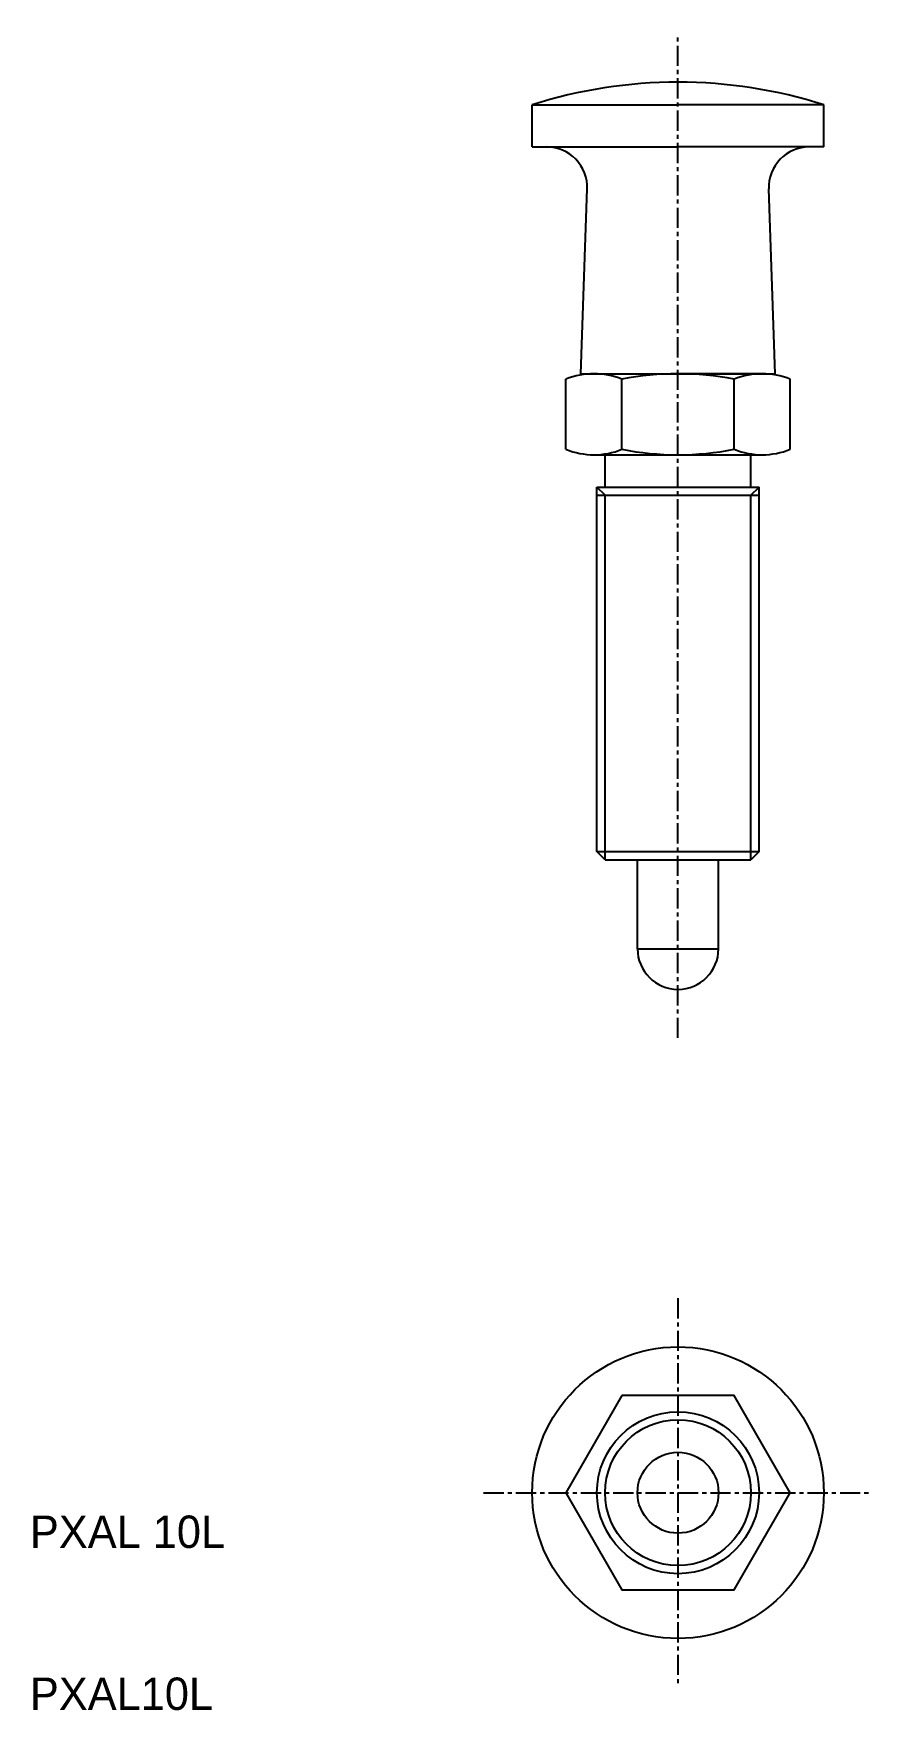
# Model space of a CAD drawing. Extents: x 201 to 253, y 107 to 210.
import ezdxf

# ---------------------------------------------------------------- set-up
doc = ezdxf.new("R2010")
doc.units = 0
doc.linetypes.add('CENTER', pattern=[2, 1.25, -0.25, 0.25, -0.25])
doc.layers.get('0').update_dxf_attribs({"linetype": 'CONTINUOUS'})
doc.layers.add('CENTER', color=1, linetype='CENTER')

msp = doc.modelspace()

# ---------------------------------------------------------------- linework, layer by layer
at = {"color": 7, "linetype": 'CONTINUOUS'}
for p, q in [((231.77, 205.82), (240.77, 205.82)), ((231.77, 203.22), (231.77, 205.82)), ((249.77, 205.82), (240.77, 205.82)), ((249.77, 203.22), (249.77, 205.82)), ((231.77, 203.22), (232.67, 203.22)), ((232.67, 203.22), (240.77, 203.22)), ((248.87, 203.22), (240.77, 203.22)), ((249.77, 203.22), (248.87, 203.22)), ((234.77, 189.22), (235.17, 200.63)), ((246.77, 189.22), (246.37, 200.63)), ((233.84, 184.56), (233.84, 188.88)), ((234.77, 189.22), (246.77, 189.22)), ((235.58, 189.22), (240.77, 189.22)), ((237.31, 184.56), (237.31, 188.88)), ((245.97, 189.22), (240.77, 189.22)), ((244.24, 184.56), (244.24, 188.88)), ((247.7, 184.56), (247.7, 188.88)), ((235.58, 184.22), (240.77, 184.22)), ((236.27, 182.22), (236.27, 184.22)), ((240.77, 184.22), (245.97, 184.22)), ((245.27, 182.22), (245.27, 184.22)), ((235.77, 159.72), (235.77, 182.22)), ((235.77, 182.22), (245.77, 182.22)), ((245.77, 159.72), (245.77, 182.22)), ((235.77, 181.72), (245.77, 181.72)), ((236.27, 159.22), (235.77, 159.72)), ((235.77, 159.72), (245.77, 159.72)), ((245.77, 159.72), (245.27, 159.22)), ((236.27, 159.22), (245.27, 159.22)), ((238.27, 153.72), (238.27, 159.22)), ((243.27, 153.72), (243.27, 159.22)), ((238.27, 153.72), (243.27, 153.72))]:
    msp.add_line(p, q, dxfattribs=at)
at = {"color": 3, "linetype": 'CONTINUOUS'}
for p, q in [((236.27, 181.72), (235.77, 182.22)), ((245.27, 181.72), (245.77, 182.22)), ((236.27, 159.22), (236.27, 181.72)), ((245.27, 159.22), (245.27, 181.72))]:
    msp.add_line(p, q, dxfattribs=at)
at = {"color": 7, "linetype": 'CONTINUOUS'}
msp.add_lwpolyline([(237.31, 126.15), (233.84, 120.15), (237.31, 114.15), (244.24, 114.15), (247.7, 120.15), (244.24, 126.15)], close=True, dxfattribs=at)
for radius in [9, 5, 4.5, 2.5]:
    msp.add_circle((240.77, 120.15), radius, dxfattribs=at)
for centre, radius, start, end in [((240.77, 177.59), 29.63, 90, 107.6836), ((240.77, 177.59), 29.63, 72.3164, 90), ((232.67, 200.72), 2.5, 358.0003, 90), ((248.87, 200.72), 2.5, 90, 181.9997), ((235.58, 184.59), 4.63, 68.0126, 111.9874), ((240.77, 171.22), 18, 78.9042, 101.0958), ((245.97, 184.59), 4.63, 68.0126, 111.9874), ((235.58, 188.85), 4.63, 248.0126, 291.9874), ((240.77, 202.22), 18, 258.9042, 281.0958), ((245.97, 188.85), 4.63, 248.0126, 291.9874), ((240.77, 153.72), 2.5, 180, 0)]:
    msp.add_arc(centre, radius, start, end, dxfattribs=at)
at = {"layer": 'CENTER', "color": 1, "linetype": 'CENTER'}
for p, q in [((240.77, 148.22), (240.77, 210.22)), ((240.77, 132.15), (240.77, 108.15)), ((228.77, 120.15), (252.77, 120.15))]:
    msp.add_line(p, q, dxfattribs=at)

# ---------------------------------------------------------------- texts
at = {"color": 7, "linetype": 'CONTINUOUS'}
for s, p in [('PXAL 10L', (200.77, 116.74)), ('PXAL10L', (200.77, 106.74))]:
    msp.add_text(s, height=2, dxfattribs=at).set_placement(p)

doc.saveas('drawing.dxf')
